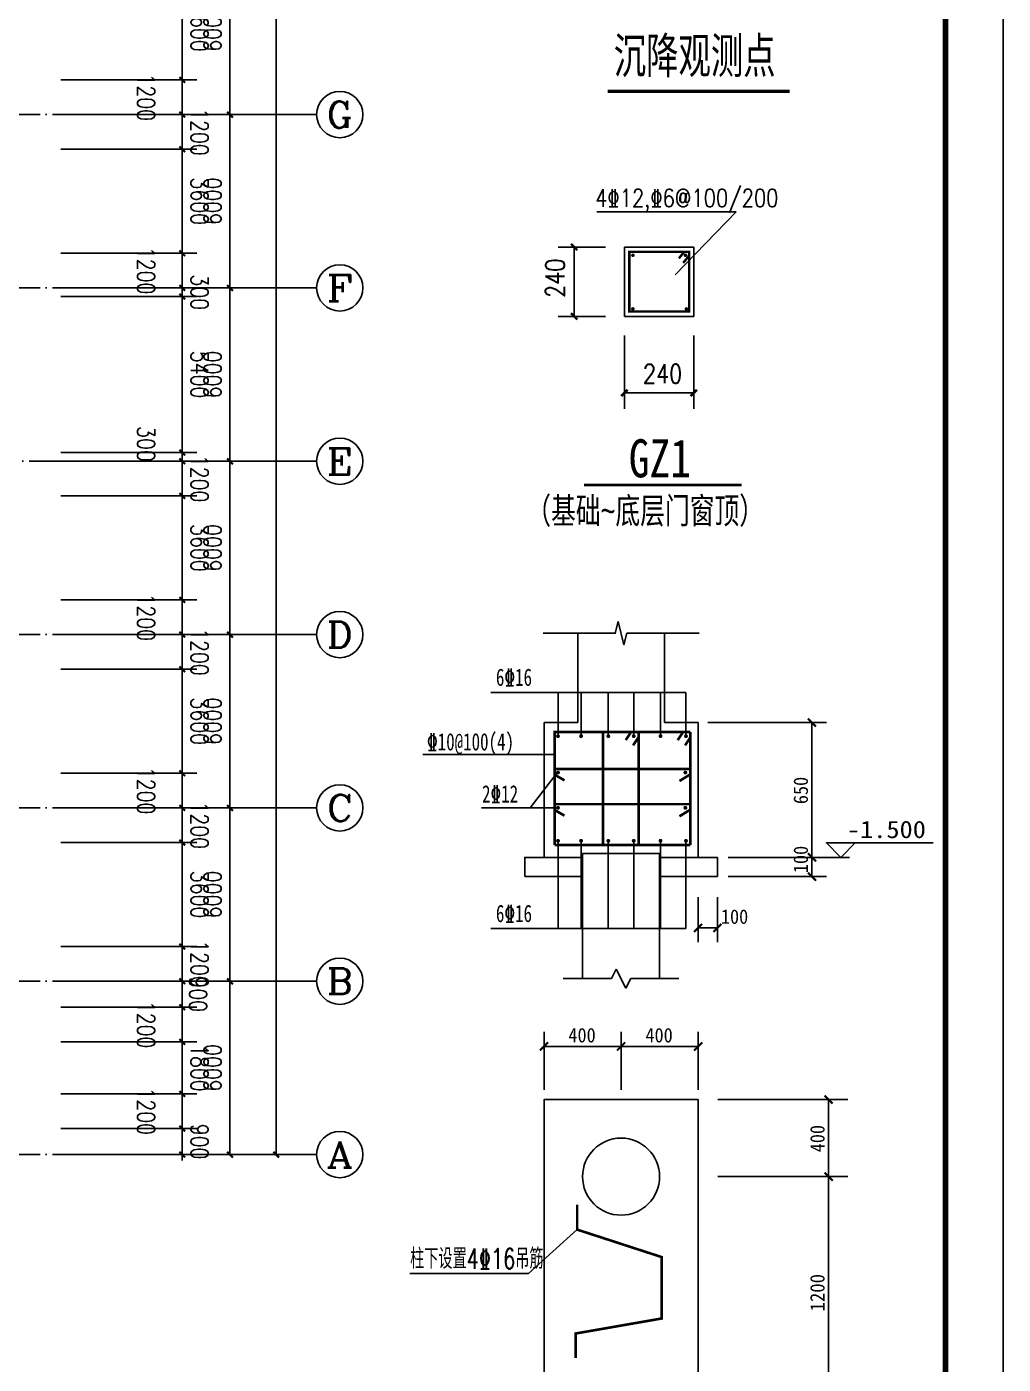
# Model space of a CAD drawing. Extents: x 31695611 to 39053694, y -59225 to 904195.
# Drawn here: x 38461458 to 38495260, y 781001 to 827300 of the extents above; entities that cross this region are included whole.
import ezdxf
from ezdxf.enums import TextEntityAlignment as Align

# ---------------------------------------------------------------- set-up
doc = ezdxf.new("R2010")
doc.units = 0
doc.header["$LTSCALE"] = 1000
doc.header["$MEASUREMENT"] = 0
doc.linetypes.add('ACAD_ISO04W100', pattern=[30.5, 24, -3, 0.5, -3])
doc.linetypes.add('DOTE', pattern=[2.42, 2, -0.2, 0.02, -0.2])
doc.layers.get('0').update_dxf_attribs({"linetype": 'CONTINUOUS'})
doc.layers.get('DEFPOINTS').update_dxf_attribs({"linetype": 'CONTINUOUS'})
for name, color, linetype in [('120', 253, 'CONTINUOUS'), ('1530', 253, 'CONTINUOUS'), ('205', 253, 'CONTINUOUS'), ('5', 2, 'CONTINUOUS'), ('6', 7, 'CONTINUOUS'), ('AXIS', 3, 'CONTINUOUS'), ('AXIS_TEXT', 7, 'CONTINUOUS'), ('BD', 255, 'CONTINUOUS'), ('DOTE', 1, 'ACAD_ISO04W100'), ('OR', 7, 'CONTINUOUS'), ('PUB_DIM', 3, 'CONTINUOUS'), ('PUB_HZ', 7, 'CONTINUOUS'), ('PUB_TEXT', 7, 'CONTINUOUS'), ('PUB_TITLE', 4, 'CONTINUOUS'), ('PUB_WZ', 7, 'CONTINUOUS'), ('挑橼', 2, 'CONTINUOUS')]:
    doc.layers.add(name, color=color, linetype=linetype)
doc.styles.add('-ARIAL', font='arial.ttf', dxfattribs={"width": 0.8})
doc.styles.add('-宋体', font='', dxfattribs={"width": 0.8})
doc.styles.add('_HZS', font='txt.shx', dxfattribs={"width": 0.8, "bigfont": 'hztxt.shx'})
doc.styles.add('_HZTXT', font='txt.shx', dxfattribs={"width": 0.8, "bigfont": 'hztxt.shx'})
doc.styles.add('_TCH_AXIS', font='COMPLEX', dxfattribs={"bigfont": 'GBCBIG'})
doc.styles.add('COMPLEX', font='COMPLEX')
doc.styles.add('DIM_FONT', font='SIMPLEX.shx', dxfattribs={"width": 0.8})
doc.styles.get('-宋体').set_extended_font_data('SimSun')
doc.dimstyles.new('DIMN200', dxfattribs={"dimscale": 2, "dimtxt": 300, "dimasz": 100, "dimexe": 250, "dimexo": 300, "dimgap": 150, "dimtad": 1, "dimdec": 0, "dimzin": 0, "dimtxsty": 'DIM_FONT', "dimblk": 'ARCHTICK', "dimcen": 0.09, "dimclrt": 7, "dimazin": 3, "dimtfac": 1, "dimtdec": 0, "dimtix": 1, "dimtmove": 0, "dimatfit": 3, "dimtolj": 1, "dimtzin": 0})

# ---------------------------------------------------------------- blocks, each defined once
blk = doc.blocks.new('_ARCHTICK')
at = {"color": 0, "linetype": 'BYBLOCK', "const_width": 0.4}
blk.add_lwpolyline([(-0.5, -0.5), (0.5, 0.5)], dxfattribs=at)
blk = doc.blocks.new('*D204')
at = {"layer": 'AXIS', "color": 0}
for p, q in [((38462641, 789158), (38467341, 789158)), ((38466841, 789158), (38466841, 789358)), ((38466841, 788258), (38466841, 789158)), ((38462641, 788258), (38467341, 788258)), ((38466841, 788258), (38466841, 788059))]:
    blk.add_line(p, q, dxfattribs=at)
at = {"layer": 'DEFPOINTS', "color": 0}
for p in [(38462041, 789158), (38466841, 789158), (38462041, 788258)]:
    blk.add_point(p, dxfattribs=at)
at = {"layer": 'AXIS', "color": 0, "xscale": 200, "yscale": 200, "zscale": 200}
for p, rotation in [((38466841, 789158), 270.0001095396144), ((38466841, 788258), 90.00010953961444)]:
    blk.add_blockref('_ARCHTICK', p, dxfattribs=dict(at, rotation=rotation))
at = {"layer": 'AXIS', "color": 7, "insert": (38467441, 788708), "char_height": 600, "attachment_point": 5, "rotation": 270.0001, "style": 'DIM_FONT'}
blk.add_mtext('\\A1;900', dxfattribs=at)
blk = doc.blocks.new('*D205')
at = {"layer": 'AXIS', "color": 0}
for p, q in [((38462641, 790358), (38467341, 790358)), ((38466841, 789158), (38466841, 790358)), ((38462641, 789158), (38467341, 789158))]:
    blk.add_line(p, q, dxfattribs=at)
at = {"layer": 'DEFPOINTS', "color": 0}
for p in [(38462041, 790358), (38466841, 790358), (38462041, 789158)]:
    blk.add_point(p, dxfattribs=at)
at = {"layer": 'AXIS', "color": 0, "xscale": 200, "yscale": 200, "zscale": 200}
for p, rotation in [((38466841, 790358), 90.00010953951458), ((38466841, 789158), 270.0001095395146)]:
    blk.add_blockref('_ARCHTICK', p, dxfattribs=dict(at, rotation=rotation))
at = {"layer": 'AXIS', "color": 7, "insert": (38465591, 789758), "char_height": 600, "attachment_point": 5, "rotation": 270.0001, "style": 'DIM_FONT'}
blk.add_mtext('\\A1;1200', dxfattribs=at)
blk = doc.blocks.new('*D206')
at = {"layer": 'AXIS', "color": 0}
for p, q in [((38466841, 792158), (38466841, 792358)), ((38462641, 792158), (38467341, 792158)), ((38466841, 790358), (38466841, 792158)), ((38462641, 790358), (38467341, 790358)), ((38466841, 790358), (38466841, 790158))]:
    blk.add_line(p, q, dxfattribs=at)
at = {"layer": 'DEFPOINTS', "color": 0}
for p in [(38462041, 792158), (38466841, 792158), (38462041, 790358)]:
    blk.add_point(p, dxfattribs=at)
at = {"layer": 'AXIS', "color": 0, "xscale": 200, "yscale": 200, "zscale": 200}
for p, rotation in [((38466841, 792158), 270.0001095396331), ((38466841, 790358), 90.00010953963312)]:
    blk.add_blockref('_ARCHTICK', p, dxfattribs=dict(at, rotation=rotation))
at = {"layer": 'AXIS', "color": 7, "insert": (38467441, 791258), "char_height": 600, "attachment_point": 5, "rotation": 270.0001, "style": 'DIM_FONT'}
blk.add_mtext('\\A1;1800', dxfattribs=at)
blk = doc.blocks.new('*D207')
at = {"layer": 'AXIS', "color": 0}
for p, q in [((38462641, 793358), (38467341, 793358)), ((38466841, 792158), (38466841, 793358)), ((38462641, 792158), (38467341, 792158))]:
    blk.add_line(p, q, dxfattribs=at)
at = {"layer": 'DEFPOINTS', "color": 0}
for p in [(38462041, 793358), (38466841, 793358), (38462041, 792158)]:
    blk.add_point(p, dxfattribs=at)
at = {"layer": 'AXIS', "color": 0, "xscale": 200, "yscale": 200, "zscale": 200}
for p, rotation in [((38466841, 793358), 90.00010953952852), ((38466841, 792158), 270.0001095395285)]:
    blk.add_blockref('_ARCHTICK', p, dxfattribs=dict(at, rotation=rotation))
at = {"layer": 'AXIS', "color": 7, "insert": (38465591, 792758), "char_height": 600, "attachment_point": 5, "rotation": 270.0001, "style": 'DIM_FONT'}
blk.add_mtext('\\A1;1200', dxfattribs=at)
blk = doc.blocks.new('*D208')
at = {"layer": 'AXIS', "color": 0}
for p, q in [((38462641, 794258), (38467341, 794258)), ((38466841, 793358), (38466841, 794258)), ((38462641, 793358), (38467341, 793358))]:
    blk.add_line(p, q, dxfattribs=at)
at = {"layer": 'DEFPOINTS', "color": 0}
for p in [(38462041, 794258), (38466841, 794258), (38462041, 793358)]:
    blk.add_point(p, dxfattribs=at)
at = {"layer": 'AXIS', "color": 0, "xscale": 200, "yscale": 200, "zscale": 200}
for p, rotation in [((38466841, 794258), 90.00010953960133), ((38466841, 793358), 270.0001095396013)]:
    blk.add_blockref('_ARCHTICK', p, dxfattribs=dict(at, rotation=rotation))
at = {"layer": 'AXIS', "color": 7, "insert": (38467391, 793808), "char_height": 600, "attachment_point": 5, "rotation": 270.0001, "style": 'DIM_FONT'}
blk.add_mtext('\\A1;900', dxfattribs=at)
blk = doc.blocks.new('*D209')
at = {"layer": 'AXIS', "color": 0}
for p, q in [((38462641, 795458), (38467341, 795458)), ((38466841, 795458), (38466841, 795658)), ((38466841, 794258), (38466841, 795458)), ((38462641, 794258), (38467341, 794258)), ((38466841, 794258), (38466841, 794058))]:
    blk.add_line(p, q, dxfattribs=at)
at = {"layer": 'DEFPOINTS', "color": 0}
for p in [(38462041, 795458), (38466841, 795458), (38462041, 794258)]:
    blk.add_point(p, dxfattribs=at)
at = {"layer": 'AXIS', "color": 0, "xscale": 200, "yscale": 200, "zscale": 200}
for p, rotation in [((38466841, 795458), 270.0001095396586), ((38466841, 794258), 90.00010953965868)]:
    blk.add_blockref('_ARCHTICK', p, dxfattribs=dict(at, rotation=rotation))
at = {"layer": 'AXIS', "color": 7, "insert": (38467441, 794858), "char_height": 600, "attachment_point": 5, "rotation": 270.0001, "style": 'DIM_FONT'}
blk.add_mtext('\\A1;1200', dxfattribs=at)
blk = doc.blocks.new('*D210')
at = {"layer": 'AXIS', "color": 0}
for p, q in [((38462641, 799058), (38467341, 799058)), ((38466841, 795458), (38466841, 799058)), ((38462641, 795458), (38467341, 795458))]:
    blk.add_line(p, q, dxfattribs=at)
at = {"layer": 'DEFPOINTS', "color": 0}
for p in [(38462041, 799058), (38466841, 799058), (38462041, 795458)]:
    blk.add_point(p, dxfattribs=at)
at = {"layer": 'AXIS', "color": 0, "xscale": 200, "yscale": 200, "zscale": 200}
for p, rotation in [((38466841, 799058), 90.00010953963312), ((38466841, 795458), 270.0001095396331)]:
    blk.add_blockref('_ARCHTICK', p, dxfattribs=dict(at, rotation=rotation))
at = {"layer": 'AXIS', "color": 7, "insert": (38467441, 797258), "char_height": 600, "attachment_point": 5, "rotation": 270.0001, "style": 'DIM_FONT'}
blk.add_mtext('\\A1;3600', dxfattribs=at)
blk = doc.blocks.new('*D211')
at = {"layer": 'AXIS', "color": 0}
for p, q in [((38462641, 800258), (38467341, 800258)), ((38466841, 800258), (38466841, 800458)), ((38466841, 799058), (38466841, 800258)), ((38462641, 799058), (38467341, 799058)), ((38466841, 799058), (38466841, 798858))]:
    blk.add_line(p, q, dxfattribs=at)
at = {"layer": 'DEFPOINTS', "color": 0}
for p in [(38462041, 800258), (38466841, 800258), (38462041, 799058)]:
    blk.add_point(p, dxfattribs=at)
at = {"layer": 'AXIS', "color": 0, "xscale": 200, "yscale": 200, "zscale": 200}
for p, rotation in [((38466841, 800258), 270.0001095396437), ((38466841, 799058), 90.00010953964369)]:
    blk.add_blockref('_ARCHTICK', p, dxfattribs=dict(at, rotation=rotation))
at = {"layer": 'AXIS', "color": 7, "insert": (38467441, 799658), "char_height": 600, "attachment_point": 5, "rotation": 270.0001, "style": 'DIM_FONT'}
blk.add_mtext('\\A1;1200', dxfattribs=at)
blk = doc.blocks.new('*D212')
at = {"layer": 'AXIS', "color": 0}
for p, q in [((38462641, 801458), (38467341, 801458)), ((38466841, 800258), (38466841, 801458)), ((38462641, 800258), (38467341, 800258))]:
    blk.add_line(p, q, dxfattribs=at)
at = {"layer": 'DEFPOINTS', "color": 0}
for p in [(38462041, 801458), (38466841, 801458), (38462041, 800258)]:
    blk.add_point(p, dxfattribs=at)
at = {"layer": 'AXIS', "color": 0, "xscale": 200, "yscale": 200, "zscale": 200}
for p, rotation in [((38466841, 801458), 90.00010953974113), ((38466841, 800258), 270.0001095397411)]:
    blk.add_blockref('_ARCHTICK', p, dxfattribs=dict(at, rotation=rotation))
at = {"layer": 'AXIS', "color": 7, "insert": (38465591, 800858), "char_height": 600, "attachment_point": 5, "rotation": 270.0001, "style": 'DIM_FONT'}
blk.add_mtext('\\A1;1200', dxfattribs=at)
blk = doc.blocks.new('*D213')
at = {"layer": 'AXIS', "color": 0}
for p, q in [((38462641, 805058), (38467341, 805058)), ((38466841, 801458), (38466841, 805058)), ((38462641, 801458), (38467341, 801458))]:
    blk.add_line(p, q, dxfattribs=at)
at = {"layer": 'DEFPOINTS', "color": 0}
for p in [(38462041, 805058), (38466841, 805058), (38462041, 801458)]:
    blk.add_point(p, dxfattribs=at)
at = {"layer": 'AXIS', "color": 0, "xscale": 200, "yscale": 200, "zscale": 200}
for p, rotation in [((38466841, 805058), 90.00010953962557), ((38466841, 801458), 270.0001095396256)]:
    blk.add_blockref('_ARCHTICK', p, dxfattribs=dict(at, rotation=rotation))
at = {"layer": 'AXIS', "color": 7, "insert": (38467441, 803258), "char_height": 600, "attachment_point": 5, "rotation": 270.0001, "style": 'DIM_FONT'}
blk.add_mtext('\\A1;3600', dxfattribs=at)
blk = doc.blocks.new('*D214')
at = {"layer": 'AXIS', "color": 0}
for p, q in [((38462641, 806258), (38467341, 806258)), ((38466841, 806258), (38466841, 806458)), ((38466841, 805058), (38466841, 806258)), ((38462641, 805058), (38467341, 805058)), ((38466841, 805058), (38466841, 804858))]:
    blk.add_line(p, q, dxfattribs=at)
at = {"layer": 'DEFPOINTS', "color": 0}
for p in [(38462041, 806258), (38466841, 806258), (38462041, 805058)]:
    blk.add_point(p, dxfattribs=at)
at = {"layer": 'AXIS', "color": 0, "xscale": 200, "yscale": 200, "zscale": 200}
for p, rotation in [((38466841, 806258), 270.0001095395201), ((38466841, 805058), 90.00010953952004)]:
    blk.add_blockref('_ARCHTICK', p, dxfattribs=dict(at, rotation=rotation))
at = {"layer": 'AXIS', "color": 7, "insert": (38467441, 805658), "char_height": 600, "attachment_point": 5, "rotation": 270.0001, "style": 'DIM_FONT'}
blk.add_mtext('\\A1;1200', dxfattribs=at)
blk = doc.blocks.new('*D215')
at = {"layer": 'AXIS', "color": 0}
for p, q in [((38462641, 807458), (38467341, 807458)), ((38466841, 806258), (38466841, 807458)), ((38462641, 806258), (38467341, 806258))]:
    blk.add_line(p, q, dxfattribs=at)
at = {"layer": 'DEFPOINTS', "color": 0}
for p in [(38462041, 807458), (38466841, 807458), (38462041, 806258)]:
    blk.add_point(p, dxfattribs=at)
at = {"layer": 'AXIS', "color": 0, "xscale": 200, "yscale": 200, "zscale": 200}
for p, rotation in [((38466841, 807458), 90.00010953950991), ((38466841, 806258), 270.0001095395099)]:
    blk.add_blockref('_ARCHTICK', p, dxfattribs=dict(at, rotation=rotation))
at = {"layer": 'AXIS', "color": 7, "insert": (38465591, 806858), "char_height": 600, "attachment_point": 5, "rotation": 270.0001, "style": 'DIM_FONT'}
blk.add_mtext('\\A1;1200', dxfattribs=at)
blk = doc.blocks.new('*D216')
at = {"layer": 'AXIS', "color": 0}
for p, q in [((38462641, 811058), (38467341, 811058)), ((38466841, 807458), (38466841, 811058)), ((38462641, 807458), (38467341, 807458))]:
    blk.add_line(p, q, dxfattribs=at)
at = {"layer": 'DEFPOINTS', "color": 0}
for p in [(38462041, 811058), (38466841, 811058), (38462041, 807458)]:
    blk.add_point(p, dxfattribs=at)
at = {"layer": 'AXIS', "color": 0, "xscale": 200, "yscale": 200, "zscale": 200}
for p, rotation in [((38466841, 811058), 90.00010953963749), ((38466841, 807458), 270.0001095396375)]:
    blk.add_blockref('_ARCHTICK', p, dxfattribs=dict(at, rotation=rotation))
at = {"layer": 'AXIS', "color": 7, "insert": (38467441, 809258), "char_height": 600, "attachment_point": 5, "rotation": 270.0001, "style": 'DIM_FONT'}
blk.add_mtext('\\A1;3600', dxfattribs=at)
blk = doc.blocks.new('*D217')
at = {"layer": 'AXIS', "color": 0}
for p, q in [((38462641, 812258), (38467341, 812258)), ((38466841, 812258), (38466841, 812458)), ((38466841, 811058), (38466841, 812258)), ((38462641, 811058), (38467341, 811058)), ((38466841, 811058), (38466841, 810858))]:
    blk.add_line(p, q, dxfattribs=at)
at = {"layer": 'DEFPOINTS', "color": 0}
for p in [(38462041, 812258), (38466841, 812258), (38462041, 811058)]:
    blk.add_point(p, dxfattribs=at)
at = {"layer": 'AXIS', "color": 0, "xscale": 200, "yscale": 200, "zscale": 200}
for p, rotation in [((38466841, 812258), 270.0001095396524), ((38466841, 811058), 90.00010953965239)]:
    blk.add_blockref('_ARCHTICK', p, dxfattribs=dict(at, rotation=rotation))
at = {"layer": 'AXIS', "color": 7, "insert": (38467441, 811658), "char_height": 600, "attachment_point": 5, "rotation": 270.0001, "style": 'DIM_FONT'}
blk.add_mtext('\\A1;1200', dxfattribs=at)
blk = doc.blocks.new('*D218')
at = {"layer": 'AXIS', "color": 0}
for p, q in [((38462641, 812559), (38467341, 812559)), ((38466841, 812559), (38466841, 812759)), ((38466841, 812258), (38466841, 812559)), ((38462641, 812258), (38467341, 812258)), ((38466841, 812258), (38466841, 812058))]:
    blk.add_line(p, q, dxfattribs=at)
at = {"layer": 'DEFPOINTS', "color": 0}
for p in [(38462041, 812559), (38466841, 812559), (38462041, 812258)]:
    blk.add_point(p, dxfattribs=at)
at = {"layer": 'AXIS', "color": 0, "xscale": 200, "yscale": 200, "zscale": 200}
for p, rotation in [((38466841, 812559), 270.0001095392981), ((38466841, 812258), 90.00010953929811)]:
    blk.add_blockref('_ARCHTICK', p, dxfattribs=dict(at, rotation=rotation))
at = {"layer": 'AXIS', "color": 7, "insert": (38465591, 812858), "char_height": 600, "attachment_point": 5, "rotation": 270.0001, "style": 'DIM_FONT'}
blk.add_mtext('\\A1;300', dxfattribs=at)
blk = doc.blocks.new('*D219')
at = {"layer": 'AXIS', "color": 0}
for p, q in [((38462641, 817959), (38467341, 817959)), ((38466841, 812559), (38466841, 817959)), ((38462641, 812559), (38467341, 812559))]:
    blk.add_line(p, q, dxfattribs=at)
at = {"layer": 'DEFPOINTS', "color": 0}
for p in [(38462041, 817959), (38466841, 817959), (38462041, 812559)]:
    blk.add_point(p, dxfattribs=at)
at = {"layer": 'AXIS', "color": 0, "xscale": 200, "yscale": 200, "zscale": 200}
for p, rotation in [((38466841, 817959), 90.00010953962445), ((38466841, 812559), 270.0001095396245)]:
    blk.add_blockref('_ARCHTICK', p, dxfattribs=dict(at, rotation=rotation))
at = {"layer": 'AXIS', "color": 7, "insert": (38467441, 815259), "char_height": 600, "attachment_point": 5, "rotation": 270.0001, "style": 'DIM_FONT'}
blk.add_mtext('\\A1;5400', dxfattribs=at)
blk = doc.blocks.new('*D220')
at = {"layer": 'AXIS', "color": 0}
for p, q in [((38462641, 818258), (38467341, 818258)), ((38466841, 818258), (38466841, 818458)), ((38466841, 817959), (38466841, 818258)), ((38462641, 817959), (38467341, 817959)), ((38466841, 817959), (38466841, 817759))]:
    blk.add_line(p, q, dxfattribs=at)
at = {"layer": 'DEFPOINTS', "color": 0}
for p in [(38462041, 818258), (38466841, 818258), (38462041, 817959)]:
    blk.add_point(p, dxfattribs=at)
at = {"layer": 'AXIS', "color": 0, "xscale": 200, "yscale": 200, "zscale": 200}
for p, rotation in [((38466841, 818258), 270.0001095400138), ((38466841, 817959), 90.00010954001375)]:
    blk.add_blockref('_ARCHTICK', p, dxfattribs=dict(at, rotation=rotation))
at = {"layer": 'AXIS', "color": 7, "insert": (38467441, 818108), "char_height": 600, "attachment_point": 5, "rotation": 270.0001, "style": 'DIM_FONT'}
blk.add_mtext('\\A1;300', dxfattribs=at)
blk = doc.blocks.new('*D221')
at = {"layer": 'AXIS', "color": 0}
for p, q in [((38462641, 819458), (38467341, 819458)), ((38466841, 818258), (38466841, 819458)), ((38462641, 818258), (38467341, 818258))]:
    blk.add_line(p, q, dxfattribs=at)
at = {"layer": 'DEFPOINTS', "color": 0}
for p in [(38462041, 819458), (38466841, 819458), (38462041, 818258)]:
    blk.add_point(p, dxfattribs=at)
at = {"layer": 'AXIS', "color": 0, "xscale": 200, "yscale": 200, "zscale": 200}
for p, rotation in [((38466841, 819458), 90.00010953950991), ((38466841, 818258), 270.0001095395099)]:
    blk.add_blockref('_ARCHTICK', p, dxfattribs=dict(at, rotation=rotation))
at = {"layer": 'AXIS', "color": 7, "insert": (38465591, 818858), "char_height": 600, "attachment_point": 5, "rotation": 270.0001, "style": 'DIM_FONT'}
blk.add_mtext('\\A1;1200', dxfattribs=at)
blk = doc.blocks.new('*D222')
at = {"layer": 'AXIS', "color": 0}
for p, q in [((38462641, 823058), (38467341, 823058)), ((38466841, 819458), (38466841, 823058)), ((38462641, 819458), (38467341, 819458))]:
    blk.add_line(p, q, dxfattribs=at)
at = {"layer": 'DEFPOINTS', "color": 0}
for p in [(38462041, 823058), (38466841, 823058), (38462041, 819458)]:
    blk.add_point(p, dxfattribs=at)
at = {"layer": 'AXIS', "color": 0, "xscale": 200, "yscale": 200, "zscale": 200}
for p, rotation in [((38466841, 823058), 90.00010953964679), ((38466841, 819458), 270.0001095396468)]:
    blk.add_blockref('_ARCHTICK', p, dxfattribs=dict(at, rotation=rotation))
at = {"layer": 'AXIS', "color": 7, "insert": (38467441, 821258), "char_height": 600, "attachment_point": 5, "rotation": 270.0001, "style": 'DIM_FONT'}
blk.add_mtext('\\A1;3600', dxfattribs=at)
blk = doc.blocks.new('*D223')
at = {"layer": 'AXIS', "color": 0}
for p, q in [((38462641, 824258), (38467341, 824258)), ((38466841, 824258), (38466841, 824458)), ((38466841, 823058), (38466841, 824258)), ((38462641, 823058), (38467341, 823058)), ((38466841, 823058), (38466841, 822858))]:
    blk.add_line(p, q, dxfattribs=at)
at = {"layer": 'DEFPOINTS', "color": 0}
for p in [(38462041, 824258), (38466841, 824258), (38462041, 823058)]:
    blk.add_point(p, dxfattribs=at)
at = {"layer": 'AXIS', "color": 0, "xscale": 200, "yscale": 200, "zscale": 200}
for p, rotation in [((38466841, 824258), 270.0001095394782), ((38466841, 823058), 90.00010953947816)]:
    blk.add_blockref('_ARCHTICK', p, dxfattribs=dict(at, rotation=rotation))
at = {"layer": 'AXIS', "color": 7, "insert": (38467441, 823658), "char_height": 600, "attachment_point": 5, "rotation": 270.0001, "style": 'DIM_FONT'}
blk.add_mtext('\\A1;1200', dxfattribs=at)
blk = doc.blocks.new('*D224')
at = {"layer": 'AXIS', "color": 0}
for p, q in [((38462641, 825458), (38467341, 825458)), ((38466841, 824258), (38466841, 825458)), ((38462641, 824258), (38467341, 824258))]:
    blk.add_line(p, q, dxfattribs=at)
at = {"layer": 'DEFPOINTS', "color": 0}
for p in [(38462041, 825458), (38466841, 825458), (38462041, 824258)]:
    blk.add_point(p, dxfattribs=at)
at = {"layer": 'AXIS', "color": 0, "xscale": 200, "yscale": 200, "zscale": 200}
for p, rotation in [((38466841, 825458), 90.00010953953175), ((38466841, 824258), 270.0001095395318)]:
    blk.add_blockref('_ARCHTICK', p, dxfattribs=dict(at, rotation=rotation))
at = {"layer": 'AXIS', "color": 7, "insert": (38465591, 824858), "char_height": 600, "attachment_point": 5, "rotation": 270.0001, "style": 'DIM_FONT'}
blk.add_mtext('\\A1;1200', dxfattribs=at)
blk = doc.blocks.new('*D225')
at = {"layer": 'AXIS', "color": 0}
for p, q in [((38462641, 829058), (38467341, 829058)), ((38466841, 825458), (38466841, 829058)), ((38462641, 825458), (38467341, 825458))]:
    blk.add_line(p, q, dxfattribs=at)
at = {"layer": 'DEFPOINTS', "color": 0}
for p in [(38462041, 829058), (38466841, 829058), (38462041, 825458)]:
    blk.add_point(p, dxfattribs=at)
at = {"layer": 'AXIS', "color": 0, "xscale": 200, "yscale": 200, "zscale": 200}
for p, rotation in [((38466841, 829058), 90.00010953963951), ((38466841, 825458), 270.0001095396395)]:
    blk.add_blockref('_ARCHTICK', p, dxfattribs=dict(at, rotation=rotation))
at = {"layer": 'AXIS', "color": 7, "insert": (38467441, 827258), "char_height": 600, "attachment_point": 5, "rotation": 270.0001, "style": 'DIM_FONT'}
blk.add_mtext('\\A1;3600', dxfattribs=at)
blk = doc.blocks.new('*D585')
at = {"layer": 'AXIS', "color": 0}
for p, q in [((38464092, 794258), (38468992, 794258)), ((38468492, 788258), (38468492, 794258)), ((38464092, 788258), (38468992, 788258))]:
    blk.add_line(p, q, dxfattribs=at)
at = {"layer": 'DEFPOINTS', "color": 0}
for p in [(38463492, 794258), (38468492, 794258), (38463492, 788258)]:
    blk.add_point(p, dxfattribs=at)
at = {"layer": 'AXIS', "color": 0, "xscale": 200, "yscale": 200, "zscale": 200}
for p, rotation in [((38468492, 794258), 89.99989046034315), ((38468492, 788258), 269.9998904603431)]:
    blk.add_blockref('_ARCHTICK', p, dxfattribs=dict(at, rotation=rotation))
at = {"layer": 'AXIS', "color": 7, "insert": (38467892, 791259), "char_height": 600, "attachment_point": 5, "rotation": 89.9999, "style": 'DIM_FONT'}
blk.add_mtext('\\A1;6000', dxfattribs=at)
blk = doc.blocks.new('*D586')
at = {"layer": 'AXIS', "color": 0}
for p, q in [((38464092, 800258), (38468992, 800258)), ((38468492, 794258), (38468492, 800258)), ((38464092, 794258), (38468992, 794258))]:
    blk.add_line(p, q, dxfattribs=at)
at = {"layer": 'DEFPOINTS', "color": 0}
for p in [(38463492, 800258), (38468492, 800258), (38463492, 794258)]:
    blk.add_point(p, dxfattribs=at)
at = {"layer": 'AXIS', "color": 0, "xscale": 200, "yscale": 200, "zscale": 200}
for p, rotation in [((38468492, 800258), 89.9998904604143), ((38468492, 794258), 269.9998904604143)]:
    blk.add_blockref('_ARCHTICK', p, dxfattribs=dict(at, rotation=rotation))
at = {"layer": 'AXIS', "color": 7, "insert": (38467892, 797259), "char_height": 600, "attachment_point": 5, "rotation": 89.9999, "style": 'DIM_FONT'}
blk.add_mtext('\\A1;6000', dxfattribs=at)
blk = doc.blocks.new('*D587')
at = {"layer": 'AXIS', "color": 0}
for p, q in [((38464092, 806258), (38468992, 806258)), ((38468492, 800258), (38468492, 806258)), ((38464092, 800258), (38468992, 800258))]:
    blk.add_line(p, q, dxfattribs=at)
at = {"layer": 'DEFPOINTS', "color": 0}
for p in [(38463492, 806258), (38468492, 806258), (38463492, 800258)]:
    blk.add_point(p, dxfattribs=at)
at = {"layer": 'AXIS', "color": 0, "xscale": 200, "yscale": 200, "zscale": 200}
for p, rotation in [((38468492, 806258), 89.99989046034315), ((38468492, 800258), 269.9998904603431)]:
    blk.add_blockref('_ARCHTICK', p, dxfattribs=dict(at, rotation=rotation))
at = {"layer": 'AXIS', "color": 7, "insert": (38467892, 803259), "char_height": 600, "attachment_point": 5, "rotation": 89.9999, "style": 'DIM_FONT'}
blk.add_mtext('\\A1;6000', dxfattribs=at)
blk = doc.blocks.new('*D588')
at = {"layer": 'AXIS', "color": 0}
for p, q in [((38464092, 812258), (38468992, 812258)), ((38468492, 806258), (38468492, 812258)), ((38464092, 806258), (38468992, 806258))]:
    blk.add_line(p, q, dxfattribs=at)
at = {"layer": 'DEFPOINTS', "color": 0}
for p in [(38463492, 812258), (38468492, 812258), (38463492, 806258)]:
    blk.add_point(p, dxfattribs=at)
at = {"layer": 'AXIS', "color": 0, "xscale": 200, "yscale": 200, "zscale": 200}
for p, rotation in [((38468492, 812258), 89.99989046034315), ((38468492, 806258), 269.9998904603431)]:
    blk.add_blockref('_ARCHTICK', p, dxfattribs=dict(at, rotation=rotation))
at = {"layer": 'AXIS', "color": 7, "insert": (38467892, 809259), "char_height": 600, "attachment_point": 5, "rotation": 89.9999, "style": 'DIM_FONT'}
blk.add_mtext('\\A1;6000', dxfattribs=at)
blk = doc.blocks.new('*D589')
at = {"layer": 'AXIS', "color": 0}
for p, q in [((38464092, 818258), (38468992, 818258)), ((38468492, 812258), (38468492, 818258)), ((38464092, 812258), (38468992, 812258))]:
    blk.add_line(p, q, dxfattribs=at)
at = {"layer": 'DEFPOINTS', "color": 0}
for p in [(38463492, 818258), (38468492, 818258), (38463492, 812258)]:
    blk.add_point(p, dxfattribs=at)
at = {"layer": 'AXIS', "color": 0, "xscale": 200, "yscale": 200, "zscale": 200}
for p, rotation in [((38468492, 818258), 89.9998904604143), ((38468492, 812258), 269.9998904604143)]:
    blk.add_blockref('_ARCHTICK', p, dxfattribs=dict(at, rotation=rotation))
at = {"layer": 'AXIS', "color": 7, "insert": (38467892, 815259), "char_height": 600, "attachment_point": 5, "rotation": 89.9999, "style": 'DIM_FONT'}
blk.add_mtext('\\A1;6000', dxfattribs=at)
blk = doc.blocks.new('*D590')
at = {"layer": 'AXIS', "color": 0}
for p, q in [((38464092, 824258), (38468992, 824258)), ((38468492, 818258), (38468492, 824258)), ((38464092, 818258), (38468992, 818258))]:
    blk.add_line(p, q, dxfattribs=at)
at = {"layer": 'DEFPOINTS', "color": 0}
for p in [(38463492, 824258), (38468492, 824258), (38463492, 818258)]:
    blk.add_point(p, dxfattribs=at)
at = {"layer": 'AXIS', "color": 0, "xscale": 200, "yscale": 200, "zscale": 200}
for p, rotation in [((38468492, 824258), 89.99989046034315), ((38468492, 818258), 269.9998904603431)]:
    blk.add_blockref('_ARCHTICK', p, dxfattribs=dict(at, rotation=rotation))
at = {"layer": 'AXIS', "color": 7, "insert": (38467892, 821259), "char_height": 600, "attachment_point": 5, "rotation": 89.9999, "style": 'DIM_FONT'}
blk.add_mtext('\\A1;6000', dxfattribs=at)
blk = doc.blocks.new('*D591')
at = {"layer": 'AXIS', "color": 0}
for p, q in [((38464092, 830258), (38468992, 830258)), ((38468492, 824258), (38468492, 830258)), ((38464092, 824258), (38468992, 824258))]:
    blk.add_line(p, q, dxfattribs=at)
at = {"layer": 'DEFPOINTS', "color": 0}
for p in [(38463492, 830258), (38468492, 830258), (38463492, 824258)]:
    blk.add_point(p, dxfattribs=at)
at = {"layer": 'AXIS', "color": 0, "xscale": 200, "yscale": 200, "zscale": 200}
for p, rotation in [((38468492, 830258), 89.99989046034315), ((38468492, 824258), 269.9998904603431)]:
    blk.add_blockref('_ARCHTICK', p, dxfattribs=dict(at, rotation=rotation))
at = {"layer": 'AXIS', "color": 7, "insert": (38467892, 827259), "char_height": 600, "attachment_point": 5, "rotation": 89.9999, "style": 'DIM_FONT'}
blk.add_mtext('\\A1;6000', dxfattribs=at)
blk = doc.blocks.new('*D600')
at = {"layer": 'AXIS', "color": 0}
for p, q in [((38464093, 878259), (38470593, 878258)), ((38470092, 788258), (38470093, 878258)), ((38464092, 788259), (38470592, 788258))]:
    blk.add_line(p, q, dxfattribs=at)
at = {"layer": 'DEFPOINTS', "color": 0}
for p in [(38463493, 878259), (38470093, 878258), (38463492, 788259)]:
    blk.add_point(p, dxfattribs=at)
at = {"layer": 'AXIS', "color": 0, "xscale": 200, "yscale": 200, "zscale": 200}
for p, rotation in [((38470093, 878258), 89.99989046036686), ((38470092, 788258), 269.9998904603668)]:
    blk.add_blockref('_ARCHTICK', p, dxfattribs=dict(at, rotation=rotation))
at = {"layer": 'AXIS', "color": 7, "insert": (38469492, 833258), "char_height": 600, "attachment_point": 5, "rotation": 89.9999, "style": 'DIM_FONT'}
blk.add_mtext('\\A1;90000', dxfattribs=at)
blk = doc.blocks.new('_AXISO')
blk.add_circle((0, 0), 0.5)
at = {"layer": 'AXIS_TEXT', "style": 'COMPLEX', "width": 1.041667}
blk.add_attdef('A', text='', height=0.56, dxfattribs=at).set_placement((-0.25, -0.28), (0.25, -0.28), align=Align.FIT)

msp = doc.modelspace()

# ---------------------------------------------------------------- linework, layer by layer
for p, q in [((38483899.8, 818711.3), (38486010.8, 820890.4)), ((38482148.2, 819675.4), (38484548.2, 819675.4)), ((38482148.2, 817275.4), (38482148.2, 819675.4)), ((38484548.2, 819675.4), (38484548.2, 817275.4)), ((38484548.2, 817275.4), (38482148.2, 817275.4)), ((38482148.2, 817275.4), (38484548.2, 817275.4)), ((38479730.7, 802110.5), (38475164.6, 802110.5)), ((38479847.7, 801515.4), (38478887.1, 800260.3)), ((38479814.4, 800260.3), (38477201.4, 800260.3)), ((38480511.6, 785661.6), (38478822.3, 784137)), ((38478822.3, 784137), (38474719.8, 784137))]:
    msp.add_line(p, q)
at = {"const_width": 120}
msp.add_lwpolyline([(38481568.7, 825063.8), (38487871.7, 825063.8)], dxfattribs=at)
at = {"layer": '120'}
for p, q in [((38484278, 804255.6), (38477519.6, 804255.6)), ((38479847.7, 804255.6), (38479847.7, 802744)), ((38480646.2, 804255.6), (38480646.2, 802744)), ((38481589.6, 804255.6), (38481589.6, 802744)), ((38482468.7, 804255.6), (38482468.7, 802744)), ((38483397, 804255.6), (38483397, 802744)), ((38484278, 804255.6), (38484278, 802744)), ((38479847.7, 799123.3), (38479847.7, 796079.7)), ((38480646.2, 799121.4), (38480646.2, 796077.8)), ((38481589.6, 799123.3), (38481589.6, 796079.7)), ((38482468.7, 799123.3), (38482468.7, 796079.7)), ((38483397, 799123.3), (38483397, 796079.7)), ((38484278, 799123.3), (38484278, 796079.7)), ((38488339.1, 798546.3), (38489939.1, 798546.3)), ((38484278, 796079.7), (38477519.6, 796079.7))]:
    msp.add_line(p, q, dxfattribs=at)
msp.add_lwpolyline([(38490139.1, 799046.3), (38489639.1, 798546.3), (38489139.1, 799046.3), (38492839.1, 799046.3)], dxfattribs=at)
at = {"layer": '1530'}
for p, q in [((38485037, 803213), (38488605.8, 803213)), ((38485737, 803213), (38489139.1, 803213)), ((38488639.1, 798546.3), (38488639.1, 803213)), ((38485737, 798546.3), (38489139.1, 798546.3)), ((38485737, 798546.3), (38489139.1, 798546.3)), ((38488639.1, 797879.7), (38488639.1, 798546.3)), ((38485737, 797879.7), (38489139.1, 797879.7)), ((38484697.4, 797173), (38484697.4, 795606.3)), ((38485364, 797173), (38485364, 795606.3)), ((38484697.4, 796106.3), (38485364, 796106.3)), ((38479364, 790494.9), (38479364, 792502.8)), ((38482030.7, 790494.9), (38482030.7, 792502.8)), ((38482030.7, 790494.9), (38482030.7, 792502.8)), ((38482030.7, 790494.9), (38482030.7, 792502.8)), ((38482030.7, 790494.9), (38482030.7, 792502.8)), ((38484697.4, 790494.9), (38484697.4, 792502.8)), ((38479364, 792002.8), (38482030.7, 792002.8)), ((38482030.7, 792002.8), (38482030.7, 792002.8)), ((38482030.7, 792002.8), (38484697.4, 792002.8)), ((38489882.7, 790161.6), (38485382.7, 790161.6)), ((38489214.9, 787494.9), (38489214.9, 790161.6)), ((38489882.7, 787494.9), (38485382.7, 787494.9)), ((38489882.7, 787494.9), (38485382.7, 787494.9)), ((38489214.9, 779494.9), (38489214.9, 787494.9))]:
    msp.add_line(p, q, dxfattribs=at)
at = {"layer": '1530', "const_width": 72}
for points in [[(38488779.1, 803073), (38488499.1, 803353)], [(38488779.1, 798406.3), (38488499.1, 798686.3)], [(38488779.1, 798406.3), (38488499.1, 798686.3)], [(38488779.1, 797739.7), (38488499.1, 798019.7)], [(38484557.4, 795966.3), (38484837.4, 796246.3)], [(38485224, 795966.3), (38485504, 796246.3)], [(38479224, 791862.8), (38479504, 792142.8)], [(38481890.7, 791862.8), (38482170.7, 792142.8)], [(38481890.7, 791862.8), (38482170.7, 792142.8)], [(38481890.7, 791862.8), (38482170.7, 792142.8)], [(38481890.7, 791862.8), (38482170.7, 792142.8)], [(38484557.4, 791862.8), (38484837.4, 792142.8)], [(38489354.9, 790021.6), (38489074.9, 790301.6)], [(38489354.9, 787354.9), (38489074.9, 787634.9)], [(38489354.9, 787354.9), (38489074.9, 787634.9)]]:
    msp.add_lwpolyline(points, dxfattribs=at)
at = {"layer": '205', "const_width": 92.8}
msp.add_lwpolyline([(38480751.3, 811439.5), (38486209.4, 811439.5)], dxfattribs=at)
at = {"layer": '5'}
for p, q in [((38480697.4, 798679.7), (38483364, 798679.7)), ((38480697.4, 794348.9), (38480697.4, 798679.7)), ((38483364, 794348.9), (38483364, 798679.7)), ((38480697.4, 794348.9), (38480697.4, 797879.7)), ((38483364, 794348.9), (38483364, 797879.7)), ((38481697.4, 794348.9), (38481864, 794682.2)), ((38481697.4, 794348.9), (38481864, 794682.2)), ((38481864, 794682.2), (38482197.4, 794015.6)), ((38481864, 794682.2), (38482197.4, 794015.6)), ((38480030.7, 794348.9), (38481697.4, 794348.9)), ((38480030.7, 794348.9), (38481697.4, 794348.9)), ((38482197.4, 794015.6), (38482364, 794348.9)), ((38482197.4, 794015.6), (38482364, 794348.9)), ((38484030.7, 794348.9), (38482364, 794348.9)), ((38484030.7, 794348.9), (38482364, 794348.9))]:
    msp.add_line(p, q, dxfattribs=at)
msp.add_circle((38482030.7, 787494.9), 1333.3, dxfattribs=at)
at = {"layer": '6', "color": 1, "const_width": 90}
for points in [[(38479730.7, 798979.7), (38479730.7, 802882.3), (38484430.9, 802882.3)], [(38481402.2, 802882.3), (38481402.2, 798979.7)], [(38482375.5, 802882.3), (38482191.5, 802606.9)], [(38482637.5, 802882.3), (38482637.5, 798979.7)], [(38484174.8, 802882.3), (38483990.8, 802606.9)], [(38484430.9, 798979.7), (38484430.9, 802882.3)], [(38482629.8, 802698.5), (38482445.8, 802423.1)], [(38484429.1, 802698.5), (38484245.2, 802423.1)], [(38484051, 801189), (38484425.6, 801419.4), (38484425.6, 801609.2), (38479730.7, 801609.2), (38479730.7, 801408.9), (38480072.4, 801212)], [(38484051, 799967.3), (38484425.6, 800197.6), (38484425.6, 800387.5), (38479730.7, 800387.5), (38479730.7, 800187.1), (38480072.4, 799990.3)], [(38479730.7, 798979.7), (38484430.9, 798979.7)]]:
    msp.add_lwpolyline(points, dxfattribs=at)
at = {"layer": '6', "const_width": 66.7}
for points in [[(38479881.1, 802744, 1), (38479814.4, 802744, 1), (38479881.1, 802744, 1)], [(38480679.5, 802744, 1), (38480612.8, 802744, 1), (38480679.5, 802744, 1)], [(38481623, 802744, 1), (38481556.3, 802744, 1), (38481623, 802744, 1)], [(38482502, 802744, 1), (38482435.4, 802744, 1), (38482502, 802744, 1)], [(38483430.3, 802744, 1), (38483363.6, 802744, 1), (38483430.3, 802744, 1)], [(38484311.4, 802744, 1), (38484244.7, 802744, 1), (38484311.4, 802744, 1)], [(38479881.1, 801482, 1), (38479814.4, 801482, 1), (38479881.1, 801482, 1)], [(38484288.9, 801482, 1), (38484222.2, 801482, 1), (38484288.9, 801482, 1)], [(38479881.1, 800260.3, 1), (38479814.4, 800260.3, 1), (38479881.1, 800260.3, 1)], [(38484288.9, 800260.3, 1), (38484222.2, 800260.3, 1), (38484288.9, 800260.3, 1)], [(38479881.1, 799121.4, 1), (38479814.4, 799121.4, 1), (38479881.1, 799121.4, 1)], [(38480679.5, 799121.4, 1), (38480612.8, 799121.4, 1), (38480679.5, 799121.4, 1)], [(38481623, 799121.4, 1), (38481556.3, 799121.4, 1), (38481623, 799121.4, 1)], [(38482502, 799121.4, 1), (38482435.4, 799121.4, 1), (38482502, 799121.4, 1)], [(38483430.3, 799121.4, 1), (38483363.6, 799121.4, 1), (38483430.3, 799121.4, 1)], [(38484311.4, 799121.4, 1), (38484244.7, 799121.4, 1), (38484311.4, 799121.4, 1)]]:
    msp.add_lwpolyline(points, format="xyb", dxfattribs=at)
at = {"layer": '6', "color": 3, "const_width": 90}
msp.add_lwpolyline([(38480458.5, 781218.3), (38480458.5, 782064.7), (38483432.7, 782584.2), (38483432.7, 784711.6), (38480511.6, 785661.6), (38480511.6, 786525.2)], dxfattribs=at)
at = {"layer": 'AXIS'}
for p, q in [((38463492.5, 824258.5), (38471492.5, 824258.5)), ((38463492.5, 818258.5), (38471492.5, 818258.5)), ((38463492.5, 812258.5), (38471492.5, 812258.5)), ((38463492.4, 806258.5), (38471492.4, 806258.5)), ((38463492.4, 800258.5), (38471492.4, 800258.5)), ((38463492.4, 794258.5), (38471492.4, 794258.5)), ((38463492.4, 788258.5), (38471492.4, 788258.5))]:
    msp.add_line(p, q, dxfattribs=at)
at = {"layer": 'BD', "const_width": 82.5}
msp.add_lwpolyline([(38482317.2, 819510.4), (38484383.2, 819510.4), (38484383.2, 817440.4), (38482317.2, 817440.4), (38482317.2, 819510.4)], dxfattribs=at)
at = {"layer": 'BD', "const_width": 61.9}
for points in [[(38482408.8, 819387.9, 1), (38482470.7, 819387.9, 1)], [(38484229.6, 819387.9, 1), (38484291.5, 819387.9, 1)], [(38482408.8, 817532.3, 1), (38482470.7, 817532.3, 1)], [(38484260.3, 817532.3, 1), (38484322.2, 817532.3, 1)]]:
    msp.add_lwpolyline(points, format="xyb", close=True, dxfattribs=at)
at = {"layer": 'DOTE', "linetype": 'DOTE'}
for p, q in [((38423627.2, 824258.6), (38463492.5, 824258.5)), ((38423627.2, 818258.6), (38463492.5, 818258.5)), ((38422827.2, 812258.6), (38462692.5, 812258.5)), ((38423627.2, 806258.6), (38463492.4, 806258.5)), ((38423627.1, 800258.6), (38463492.4, 800258.5)), ((38423627.1, 794258.6), (38463492.4, 794258.5)), ((38423627.1, 788258.6), (38463492.4, 788258.5))]:
    msp.add_line(p, q, dxfattribs=at)
at = {"layer": 'OR'}
msp.add_line((38486010.8, 820890.4), (38481191.3, 820890.4), dxfattribs=at)
at = {"layer": 'OR', "const_width": 82.5}
for points in [[(38484224.5, 819517.5), (38484031.7, 819282.8)], [(38484373.6, 819358.6), (38484180.7, 819123.9)]]:
    msp.add_lwpolyline(points, dxfattribs=at)
at = {"layer": 'PUB_DIM'}
for p, q in [((38481488.2, 819675.4), (38479858, 819675.4)), ((38480408, 817275.4), (38480408, 819675.4)), ((38481488.2, 817275.4), (38479858, 817275.4)), ((38482148.2, 816615.4), (38482148.2, 814076.6)), ((38484548.2, 816615.4), (38484548.2, 814076.6)), ((38482148.2, 814626.6), (38484548.2, 814626.6))]:
    msp.add_line(p, q, dxfattribs=at)
at = {"layer": 'PUB_TITLE'}
msp.add_lwpolyline([(38411259.9, 755595.5), (38495259.9, 755595.5), (38495259.9, 904195.5), (38411259.9, 904195.5)], close=True, dxfattribs=at)
at = {"layer": 'PUB_TITLE', "const_width": 200}
msp.add_lwpolyline([(38413259.9, 757595.5), (38493259.9, 757595.5), (38493259.9, 899195.5), (38413259.9, 899195.5)], close=True, dxfattribs=at)
at = {"layer": '挑橼'}
for p, q in [((38479364, 798546.3), (38479364, 803213)), ((38480530.7, 803213), (38479364, 803213)), ((38484697.4, 803213), (38483530.7, 803213)), ((38484697.4, 798546.3), (38484697.4, 803213))]:
    msp.add_line(p, q, dxfattribs=at)
for points in [[(38479330.7, 806307), (38481830.7, 806307), (38481930.7, 806707), (38482130.7, 805907), (38482230.7, 806307), (38484730.7, 806307)], [(38480530.7, 806307), (38480530.7, 803213)], [(38483530.7, 803213), (38483530.7, 806307)], [(38478697.4, 797879.7), (38480697.4, 797879.7), (38480697.4, 798546.3), (38478697.4, 798546.3), (38478697.4, 797879.7)], [(38485364, 797879.7), (38483364, 797879.7), (38483364, 798546.3), (38485364, 798546.3), (38485364, 797879.7)], [(38479364, 776828.3), (38484697.4, 776828.3), (38484697.4, 790161.6), (38479364, 790161.6), (38479364, 776828.3)]]:
    msp.add_lwpolyline(points, dxfattribs=at)

# ---------------------------------------------------------------- block references
at = {"layer": 'AXIS'}
ref = msp.add_blockref('_AXISO', (38472292.5, 824258.5), dxfattribs=dict(at, xscale=1600, yscale=1600, zscale=1600))
ref.add_attrib('A', 'G', dxfattribs={"layer": 'AXIS_TEXT', "height": 905.1, "style": '_TCH_AXIS', "width": 1.166667}).set_placement((38471839.9, 823805.9), (38472745, 823805.9), align=Align.FIT)
ref = msp.add_blockref('_AXISO', (38472292.5, 818258.5), dxfattribs=dict(at, xscale=1600, yscale=1600, zscale=1600))
ref.add_attrib('A', 'F', dxfattribs={"layer": 'AXIS_TEXT', "height": 905.1, "style": '_TCH_AXIS', "width": 1.3125}).set_placement((38471839.9, 817805.9), (38472745, 817805.9), align=Align.FIT)
ref = msp.add_blockref('_AXISO', (38472292.5, 812258.5), dxfattribs=dict(at, xscale=1600, yscale=1600, zscale=1600))
ref.add_attrib('A', 'E', dxfattribs={"layer": 'AXIS_TEXT', "height": 905.1, "style": '_TCH_AXIS', "width": 1.3125}).set_placement((38471839.9, 811805.9), (38472745, 811805.9), align=Align.FIT)
ref = msp.add_blockref('_AXISO', (38472292.4, 806258.5), dxfattribs=dict(at, xscale=1600, yscale=1600, zscale=1600))
ref.add_attrib('A', 'D', dxfattribs={"layer": 'AXIS_TEXT', "height": 905.1, "style": '_TCH_AXIS', "width": 1.235294}).set_placement((38471839.9, 805805.9), (38472745, 805805.9), align=Align.FIT)
ref = msp.add_blockref('_AXISO', (38472292.4, 800258.5), dxfattribs=dict(at, xscale=1600, yscale=1600, zscale=1600))
ref.add_attrib('A', 'C', dxfattribs={"layer": 'AXIS_TEXT', "height": 905.1, "style": '_TCH_AXIS', "width": 1.4}).set_placement((38471839.9, 799805.9), (38472745, 799805.9), align=Align.FIT)
ref = msp.add_blockref('_AXISO', (38472292.4, 794258.5), dxfattribs=dict(at, xscale=1600, yscale=1600, zscale=1600))
ref.add_attrib('A', 'B', dxfattribs={"layer": 'AXIS_TEXT', "height": 905.1, "style": '_TCH_AXIS', "width": 1.235294}).set_placement((38471839.9, 793805.9), (38472745, 793805.9), align=Align.FIT)
ref = msp.add_blockref('_AXISO', (38472292.4, 788258.5), dxfattribs=dict(at, xscale=1600, yscale=1600, zscale=1600))
ref.add_attrib('A', 'A', dxfattribs={"layer": 'AXIS_TEXT', "height": 905.1, "style": '_TCH_AXIS', "width": 1.166667}).set_placement((38471839.9, 787805.9), (38472745, 787805.9), align=Align.FIT)
at = {"layer": 'PUB_DIM', "xscale": 219.9999999999999, "yscale": 219.9999999999999, "zscale": 219.9999999999999}
for p, rotation in [((38480408, 819675.4), 90), ((38480408, 817275.4), 270), ((38482148.2, 814626.6), 180)]:
    msp.add_blockref('_ARCHTICK', p, dxfattribs=dict(at, rotation=rotation))
msp.add_blockref('_ARCHTICK', (38484548.2, 814626.6), dxfattribs=at)

# ---------------------------------------------------------------- texts
at = {"style": '_HZS', "width": 0.8}
msp.add_text('沉降观测点', height=1400, dxfattribs=at).set_placement((38481777.9, 825554))
at = {"layer": '120', "width": 0.718772}
for s, p in [('6%%13216', (38477698.6, 804483.6)), ('%%13210@100(4)', (38475313.9, 802248.6)), ('2%%13212', (38477218.1, 800445.2)), ('6%%13216', (38477698.6, 796307.7))]:
    msp.add_text(s, height=600, dxfattribs=at).set_placement(p)
at = {"layer": '120', "width": 1.052307}
msp.add_text('-1.500', height=600, dxfattribs=at).set_placement((38489847.1, 799214.3), (38492583.1, 799214.3), align=Align.FIT)
at = {"layer": '1530'}
for s, width, p, p2 in [('650', 0.756001, (38488499.1, 800389.7), (38488499.1, 801334.7)), ('100', 0.945001, (38488499.1, 798002.2), (38488499.1, 798947.2)), ('400', 0.81, (38489074.9, 788338.3), (38489074.9, 789283.3)), ('1200', 0.863334, (38489074.9, 782829.9), (38489074.9, 784124.9))]:
    msp.add_text(s, height=500, rotation=90, dxfattribs=dict(at, width=width)).set_placement(p, p2, align=Align.FIT)
for s, width, p, p2 in [('100', 0.944995, (38485486.5, 796246.3), (38486431.5, 796246.3)), ('400', 0.810006, (38480207.4, 792142.8), (38481152.4, 792142.8)), ('400', 0.809996, (38482874, 792142.8), (38483819, 792142.8))]:
    msp.add_text(s, height=500, dxfattribs=dict(at, width=width)).set_placement(p, p2, align=Align.FIT)
at = {"layer": 'PUB_DIM', "color": 7, "insert": (38479748, 818595.4), "char_height": 660, "attachment_point": 5, "rotation": 90, "style": 'DIM_FONT'}
msp.add_mtext('\\A1;240', dxfattribs=at)
at = {"layer": 'PUB_DIM', "color": 7, "insert": (38483468.2, 815286.6), "char_height": 660, "attachment_point": 5, "style": 'DIM_FONT'}
msp.add_mtext('\\A1;240', dxfattribs=at)
at = {"layer": 'PUB_HZ', "style": '-ARIAL', "width": 0.7}
msp.add_text('（基础~底层门窗顶）', height=898.13, dxfattribs=at).set_placement((38478749.3, 810101.8))
at = {"layer": 'PUB_TEXT', "style": '_HZTXT'}
for s, height, width, p in [('4%%13212,%%1326@100/200', 618.75, 0.8, (38481134.2, 821064.1)), ('柱下设置4%%13216吊筋', 700, 0.7, (38474728.2, 784304.1))]:
    msp.add_text(s, height=height, dxfattribs=dict(at, width=width)).set_placement(p)
at = {"layer": 'PUB_WZ', "style": '-宋体', "width": 0.8}
msp.add_text('GZ1', height=1320, dxfattribs=at).set_placement((38482297.1, 811701.5))

# ---------------------------------------------------------------- dimensions: what is measured, and where the dimension line sits
at = {"layer": 'AXIS'}
for p1, p2, distance, picture, middle in [((38463492.4, 788258.5), (38463492.6, 878258.5), -6600, '*D600', (38469492.5, 833258.5)), ((38463492.5, 824258.5), (38463492.5, 830258.5), -5000, '*D591', (38467892.5, 827258.5)), ((38462041.2, 825458.4), (38462041.1, 829058.4), -4800, '*D225', (38467441.2, 827258.4)), ((38462041.2, 823058.4), (38462041.2, 824258.4), -4800, '*D223', (38467441.2, 823658.4)), ((38463492.5, 818258.5), (38463492.5, 824258.5), -5000, '*D590', (38467892.5, 821258.5)), ((38462041.2, 819458.4), (38462041.2, 823058.4), -4800, '*D222', (38467441.2, 821258.4)), ((38462041.2, 817958.5), (38462041.2, 818258.4), -4800, '*D220', (38467441.2, 818108.5)), ((38463492.5, 812258.5), (38463492.5, 818258.5), -5000, '*D589', (38467892.5, 815258.5)), ((38462041.2, 812558.5), (38462041.2, 817958.5), -4800, '*D219', (38467441.2, 815258.5)), ((38462041.2, 811058.4), (38462041.2, 812258.4), -4800, '*D217', (38467441.2, 811658.4)), ((38463492.4, 806258.5), (38463492.5, 812258.5), -5000, '*D588', (38467892.4, 809258.5)), ((38462041.2, 807458.4), (38462041.2, 811058.4), -4800, '*D216', (38467441.2, 809258.4)), ((38462041.2, 805058.4), (38462041.2, 806258.4), -4800, '*D214', (38467441.2, 805658.4)), ((38463492.4, 800258.5), (38463492.4, 806258.5), -5000, '*D587', (38467892.4, 803258.5)), ((38462041.2, 801458.4), (38462041.2, 805058.4), -4800, '*D213', (38467441.2, 803258.4)), ((38462041.2, 799058.4), (38462041.2, 800258.4), -4800, '*D211', (38467441.2, 799658.4)), ((38463492.4, 794258.5), (38463492.4, 800258.5), -5000, '*D586', (38467892.4, 797258.5)), ((38462041.2, 795458.4), (38462041.2, 799058.4), -4800, '*D210', (38467441.2, 797258.4)), ((38462041.2, 794258.5), (38462041.2, 795458.4), -4800, '*D209', (38467441.2, 794858.5)), ((38463492.4, 788258.5), (38463492.4, 794258.5), -5000, '*D585', (38467892.4, 791258.5)), ((38462041.2, 790358.3), (38462041.2, 792158.3), -4800, '*D206', (38467441.2, 791258.3)), ((38462041.2, 788258.5), (38462041.2, 789158.3), -4800, '*D204', (38467441.2, 788708.4))]:
    dim = msp.add_aligned_dim(p1=p1, p2=p2, distance=distance, dimstyle='DIMN200', dxfattribs=at)
    dim.commit()
    dim.dimension.update_dxf_attribs({"geometry": picture, "text_midpoint": middle})
for base, p1, p2, picture, middle in [((38466841.2, 825458.4), (38462041.2, 824258.4), (38462041.2, 825458.4), '*D224', (38465591.2, 824858.4)), ((38466841.2, 819458.4), (38462041.2, 818258.4), (38462041.2, 819458.4), '*D221', (38465591.2, 818858.4)), ((38466841.2, 812558.5), (38462041.2, 812258.4), (38462041.2, 812558.5), '*D218', (38465591.2, 812858.4)), ((38466841.2, 807458.4), (38462041.2, 806258.4), (38462041.2, 807458.4), '*D215', (38465591.2, 806858.4)), ((38466841.2, 801458.4), (38462041.2, 800258.4), (38462041.2, 801458.4), '*D212', (38465591.2, 800858.4)), ((38466841.2, 794258.5), (38462041.2, 793358.3), (38462041.2, 794258.5), '*D208', (38467391.2, 793808.4)), ((38466841.2, 793358.3), (38462041.2, 792158.3), (38462041.2, 793358.3), '*D207', (38465591.2, 792758.3)), ((38466841.2, 790358.3), (38462041.2, 789158.3), (38462041.2, 790358.3), '*D205', (38465591.2, 789758.3))]:
    dim = msp.add_linear_dim(base=base, p1=p1, p2=p2, angle=90.00011, dimstyle='DIMN200', dxfattribs=at)
    dim.commit()
    dim.dimension.update_dxf_attribs({"geometry": picture, "text_midpoint": middle, "dimtype": 129})

doc.saveas('drawing.dxf')
